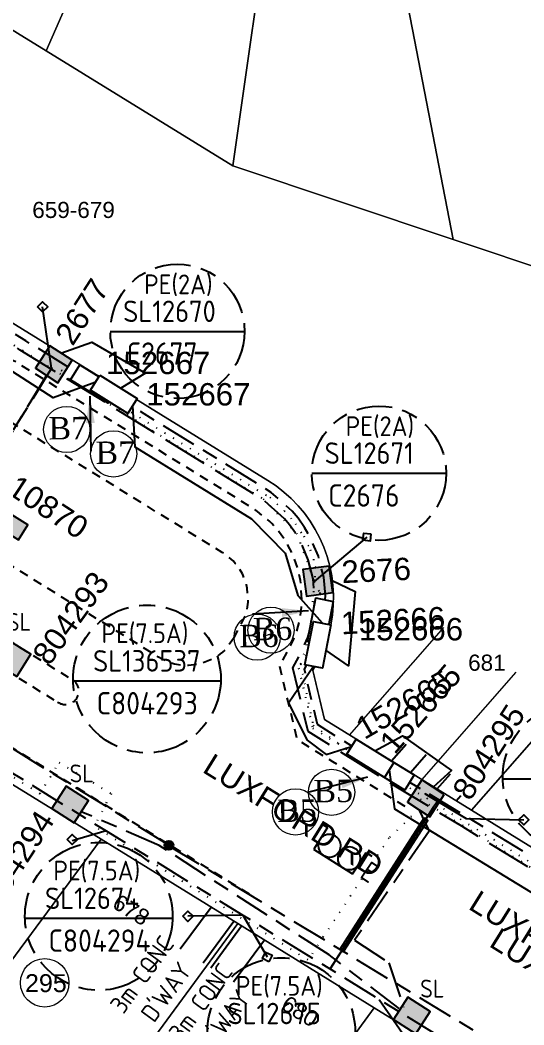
# Model space of a CAD drawing. Header units: metres. Extents: x 298351 to 299301, y 6265099 to 6266102.
# Drawn here: x 298757.7 to 298813.9, y 6265603.9 to 6265716.1 of the extents above; entities that cross this region are included whole.
import ezdxf
from ezdxf.enums import TextEntityAlignment as Align

# ---------------------------------------------------------------- set-up
doc = ezdxf.new("R2010")
doc.units = ezdxf.units.M
for name, pattern in [('Cable Exist UG', [8.2, 4, -1.2, 1.8, -1.2]), ('Cable Remove', [2, 0, -2]), ('IE Trench LV', [6.5, 5, -1.5]), ('IECLCHAINA', [8.2, 4, -1.2, 1.8, -1.2]), ('IECLDOTA', [1.8, 1, -0.8])]:
    doc.linetypes.add(name, pattern=pattern)
doc.layers.get('0').update_dxf_attribs({"color": 6})
doc.layers.add('Cadastre Land Parcels_SP_EXT', color=9, linetype='Continuous', lineweight=5)
doc.layers.add('Cadastre Roads_SP_EXT', color=9, linetype='Continuous', lineweight=5)
for name, color, linetype in [('Equip_HV_EXT', 7, 'Continuous'), ('Equip_LV_NEW', 2, 'Continuous'), ('Mains_HV_EXT', 7, 'Continuous'), ('Mains_LV_EXT', 7, 'Continuous'), ('Mains_LV_New_T8', 2, 'Continuous'), ('Mains_LV_NEW_T84', 2, 'Continuous'), ('Mains_SL_EXT', 7, 'Continuous'), ('Notes_LV_MISC', 7, 'Continuous'), ('NOTES_SL_EXT', 7, 'Continuous'), ('Notes_SL_MISC', 7, 'Continuous'), ('Notes_SP_EXT', 7, 'Continuous'), ('Notes_SP_MISC', 7, 'Continuous'), ('Services_SP_EXT', 7, 'Continuous'), ('SupportsUG_SP_LV_EXT', 7, 'Continuous'), ('SupportsUG_SP_LV_SL_EXT', 7, 'Continuous'), ('Trench_SP_NEW', 2, 'Continuous'), ('UG_Details_SP_MISC', 7, 'Continuous')]:
    doc.layers.add(name, color=color, linetype=linetype)
doc.layers.add('Features_HIDE', color=1, linetype='Continuous', plot=False)
doc.layers.get('0').freeze()
doc.layers.get('Features_HIDE').off()
doc.styles.add('COLUMN_LABEL', font='arial.ttf')
doc.styles.add('iecARIAL', font='arial.ttf', dxfattribs={"height": 2})
doc.styles.add('iecISOCP', font='isocp.shx')
doc.styles.add('iecNAME', font='times.ttf')
doc.styles.add('iecRoadName', font='arial.ttf', dxfattribs={"height": 3.5})
doc.styles.add('POLE_LABEL', font='arial.ttf')
doc.styles.get("Standard").update_dxf_attribs({"font": 'arial.ttf'})
doc.linetypes.add('IECLCABS1', pattern='A,7,-0.5,["/",Standard,S=1.5,R=0,X=0.2,Y=-0.7],-1.8', length=9.3)
doc.linetypes.add('IECLCABX1', pattern='A,7,-0.25,["x",Standard,S=2,R=0,X=0.2,Y=-0.8],-2.1', length=9.35)
doc.dimstyles.new('UGT1', dxfattribs={"dimtxt": 2.5, "dimasz": 2, "dimexe": 1.25, "dimexo": 0.625, "dimgap": 1, "dimtad": 1, "dimjust": 1, "dimlfac": 1000, "dimtxsty": 'iecISOCP', "dimblk1": 'M05', "dimblk2": 'NONE', "dimsah": 1, "dimcen": 0, "dimse1": 1, "dimse2": 1, "dimadec": 0, "dimazin": 0, "dimtfac": 1, "dimtmove": 0, "dimatfit": 3, "dimfxl": 1, "dimarcsym": 0})

# ---------------------------------------------------------------- blocks, each defined once
blk = doc.blocks.new('COLUMN_EXT')
blk.add_hatch(color=256).paths.add_polyline_path([(-1.49, 1.48), (-1.49, -1.49), (1.48, -1.49), (1.48, 1.48)])
blk.add_lwpolyline([(-1.49, -1.49), (1.48, -1.49), (1.48, 1.48), (-1.49, 1.48)], close=True)
for tag, height, style, flags, p in [('ASSET_NUM', 2.5, 'COLUMN_LABEL', 8, (2, 2)), ('STRUCTURE_PLANT_NUMBER', 0.2, 'POLE_LABEL', 9, (1.81, 0.03)), ('STREET_CODE', 0.2, 'COLUMN_LABEL', 9, (1.81, -0.2))]:
    blk.add_attdef(tag, text='', height=height, dxfattribs=dict(style=style, flags=flags)).set_placement(p, align=Align.MIDDLE_LEFT)
at = {"flags": 9}
for tag, p in [('COLUMN_TYPE', (1.81, -0.4)), ('OWNED_BY', (1.81, -0.6)), ('STATE', (1.81, -0.8)), ('USAGE', (1.81, -1)), ('LEGEND', (1.81, -1.2)), ('STREETNAME', (1.81, -1.6)), ('SUBURB', (1.81, -1.8)), ('LOCATION', (1.81, -1.4)), ('NOTES', (1.81, -2))]:
    blk.add_attdef(tag, text='', height=0.2, dxfattribs=at).set_placement(p, align=Align.MIDDLE_LEFT)
at = {"flags": 1}
blk.add_attdef('Z', (1.81, -2.35), '', height=0.2, dxfattribs=at)
blk = doc.blocks.new('PILLAR_EXT')
blk.add_hatch(color=256).paths.add_polyline_path([(-2.475, 0.99), (-2.475, -0.99), (2.475, -0.99), (2.475, 0.99)])
blk.add_lwpolyline([(-2.475, -0.99), (2.475, -0.99), (2.475, 0.99), (-2.475, 0.99)], close=True)
at = {"style": 'iecARIAL', "flags": 8}
blk.add_attdef('ASSET_NUM', (1.5, 3.5), '', height=2.5, dxfattribs=at)
for tag, p, flags in [('OWNED_BY', (0, -0.2), 9), ('STATE', (0, -0.4), 9), ('SUPPORT_TYPE', (0, -0.6), 9), ('USAGE', (0, -0.8), 9), ('LEGEND', (0, -1), 9), ('LOCATION', (0, -1.2), 9), ('STREETNAME', (0, -1.8), 9), ('SUBURB', (0, -2), 1), ('NOTES', (0, -1.4), 9), ('PARENT', (0, -1.6), 9)]:
    blk.add_attdef(tag, p, '', height=0.2, dxfattribs=dict(flags=flags))
blk = doc.blocks.new('CCP_EXT')
at = {"flags": 9}
for tag, p in [('STATE', (0, -1.8)), ('LEGEND', (0, -1.4)), ('LIFE_SUPPORT', (0, -1.6)), ('NOTES', (0, -2))]:
    blk.add_attdef(tag, text='', height=0.2, dxfattribs=at).set_placement(p, align=Align.MIDDLE_LEFT)
blk.add_wipeout([(0, 0.57), (0.57, 0), (0, -0.57), (-0.57, 0)])
blk.add_lwpolyline([(-0.57, 0), (0, 0.57), (0.57, 0), (0, -0.57), (-0.57, 0)])
at = {"flags": 1}
blk.add_attdef('Z', (0, 0), '', height=0.2, dxfattribs=at)
at = {"flags": 9}
for tag, p in [('CCP_TYPE', (0, 0)), ('CONSTRUCTED_VOLTAGE', (0, -0.2)), ('OPERATING_VOLTAGE', (0, -0.6)), ('ORIENTATION', (0, -0.8)), ('OWNED_BY', (0, -1)), ('NO_PHASES', (0, -0.4)), ('USAGE', (0, -1.2))]:
    blk.add_attdef(tag, text='', height=0.2, dxfattribs=at).set_placement(p, align=Align.MIDDLE_LEFT)
blk = doc.blocks.new('CONNECTOR_NODE_EXT')
h = blk.add_hatch(color=256)
edge = h.paths.add_edge_path()
edge.add_arc((0, 0), 0.5, 0, 360)
blk.add_circle((0, 0), 0.5)
at = {"flags": 1}
blk.add_attdef('Z', (0, 0), '', height=0.2, dxfattribs=at)
at = {"flags": 9}
for tag, p in [('CONNECTOR_TYPE', (0, 0)), ('CONSTRUCTED_VOLTAGE', (0, -0.2)), ('OPERATING_VOLTAGE', (0, -0.6)), ('ORIENTATION', (0, -0.8)), ('SUBTYPE', (0, -1)), ('NO_PHASES', (0, -0.4)), ('USAGE', (0, -1.2)), ('NOTES', (0, -1.4))]:
    blk.add_attdef(tag, text='', height=0.2, dxfattribs=at).set_placement(p, align=Align.MIDDLE_LEFT)
blk = doc.blocks.new('d2212')
at = {"layer": 'Notes_SP_EXT', "color": 1}
for p, q in [((298851.946, 6265873.521), (298851.942, 6265874.293)), ((298851.943, 6265874.293), (298852.443, 6265874.295)), ((298848.042, 6265874.283), (298848.502, 6265874.285)), ((298848.507, 6265874.285), (298848.511, 6265872.388)), ((298851.951, 6265872.396), (298851.946, 6265873.521)), ((298848.511, 6265872.384), (298851.951, 6265872.392))]:
    blk.add_line(p, q, dxfattribs=at)
for points in [[(298848.522, 6265873.233, 1), (298850.21, 6265873.23, 1)], [(298850.257, 6265873.233, 1), (298851.944, 6265873.23, 1)]]:
    blk.add_lwpolyline(points, format="xyb", close=True, dxfattribs=at)
at = {"layer": 'Notes_SP_MISC', "linetype": 'Continuous', "insert": (298852.94, 6265873.193), "char_height": 1.5, "width": 1.93709, "attachment_point": 5, "rotation": 358.65917, "style": 'iecISOCP'}
blk.add_mtext('E', dxfattribs=at)
blk = doc.blocks.new('PILLAR_NEW')
for tag, height, flags, p in [('ASSET_NUM', 2.5, 8, (2, 4)), ('STREET_CODE', 0.2, 9, (1.5, 2)), ('OWNED_BY', 0.2, 9, (1.5, 1.8))]:
    blk.add_attdef(tag, text='', height=height, dxfattribs=dict(flags=flags)).set_placement(p, align=Align.MIDDLE_LEFT)
blk.add_wipeout([(-2.47, 0.99), (2.47, 0.99), (2.47, -0.99), (-2.47, -0.99)])
at = {"lineweight": -3}
blk.add_lwpolyline([(-2.47, 0.99), (2.47, 0.99), (2.47, -0.99), (-2.47, -0.99)], close=True, dxfattribs=at)
for tag, flags, p in [('OPERATED_BY', 9, (1.5, 1.6)), ('STATE', 9, (1.5, 1.2)), ('MAINTAINED_BY', 9, (1.5, 1.4)), ('SUPPORT_TYPE', 9, (1.5, 1)), ('SUBURB', 9, (1.5, 0.2)), ('STREETNAME', 9, (1.5, 0)), ('USAGE', 9, (1.5, 0.8)), ('LEGEND', 9, (1.5, 0.6)), ('PARENT', 9, (1.5, 0.4)), ('Z', 1, (1.5, -0.6)), ('LOCATION', 9, (1.5, -0.2)), ('NOTES', 9, (1.5, -0.4))]:
    blk.add_attdef(tag, text='', height=0.2, dxfattribs=dict(flags=flags)).set_placement(p, align=Align.MIDDLE_LEFT)
blk = doc.blocks.new('_None')
blk = doc.blocks.new('M05')
blk.add_hatch(color=256).paths.add_polyline_path([(-2, 0), (-0.701, -0.75), (-0.701, 0.75)])
at = {"color": 1}
blk.add_lwpolyline([(-0.701, 0.75), (-0.701, -0.75), (-2, 0)], close=True, dxfattribs=at)

msp = doc.modelspace()

# ---------------------------------------------------------------- linework, layer by layer
at = {"layer": 'Cadastre Land Parcels_SP_EXT', "linetype": 'Continuous'}
for points in [[(298772.04, 6265738.83), (298755.02, 6265749.33), (298743.53, 6265723.2), (298760.55, 6265712.7), (298772.04, 6265738.83)], [(298785.83, 6265730.87), (298784.31, 6265731.51), (298782.83, 6265732.24), (298781.4, 6265733.06), (298772.04, 6265738.83), (298760.55, 6265712.7), (298781.41, 6265699.84), (298785.83, 6265730.87)], [(298827.31, 6265703.51), (298810.5, 6265733.83), (298809.32, 6265733.06), (298808.09, 6265732.35), (298806.84, 6265731.71), (298805.54, 6265731.13), (298804.23, 6265730.62), (298802.88, 6265730.19), (298801.52, 6265729.82), (298800.13, 6265729.54), (298798.74, 6265729.31), (298806.04, 6265691.61), (298817.61, 6265687.76), (298827.31, 6265703.51)], [(298798.74, 6265729.31), (298797.29, 6265729.17), (298795.83, 6265729.11), (298794.37, 6265729.12), (298792.91, 6265729.22), (298791.46, 6265729.39), (298790.03, 6265729.64), (298788.61, 6265729.98), (298787.21, 6265730.38), (298785.83, 6265730.87), (298781.41, 6265699.84), (298806.04, 6265691.61), (298798.74, 6265729.31)], [(298825.52, 6265617.13), (298842.59, 6265644.79), (298829.82, 6265652.66), (298808.07, 6265627.89), (298825.52, 6265617.13)], [(298766.69, 6265624.64), (298751.32, 6265634.11), (298732.69, 6265608.89), (298748.04, 6265599.43), (298766.69, 6265624.64)], [(298781.96, 6265615.22), (298766.69, 6265624.64), (298748.04, 6265599.43), (298763.43, 6265589.99), (298781.96, 6265615.22)], [(298797.2, 6265605.82), (298781.96, 6265615.22), (298763.43, 6265589.99), (298778.72, 6265580.54), (298797.2, 6265605.82)], [(298805.75, 6265587.01), (298812.72, 6265596.25), (298797.2, 6265605.82), (298778.72, 6265580.54), (298779.54, 6265579.98), (298794.05, 6265571.14), (298805.75, 6265587.01)]]:
    msp.add_lwpolyline(points, close=True, dxfattribs=at)
for points in [[(298817.61, 6265687.76), (298806.04, 6265691.61), (298781.41, 6265699.84), (298760.55, 6265712.7), (298743.53, 6265723.2)], [(298732.22, 6265697.41), (298785.31, 6265664.7), (298786.25, 6265664.09), (298787.12, 6265663.41), (298787.94, 6265662.68), (298788.7, 6265661.89), (298789.41, 6265661.05), (298790.05, 6265660.15), (298790.63, 6265659.22), (298791.14, 6265658.25), (298791.58, 6265657.24), (298791.95, 6265656.2), (298792.24, 6265655.14), (298792.46, 6265654.06), (298792.59, 6265652.97), (298792.65, 6265651.88), (298792.63, 6265650.78), (298792.54, 6265649.68), (298792.36, 6265648.6), (298792.11, 6265647.53), (298791.78, 6265646.48), (298791.38, 6265645.45), (298790.91, 6265644.46), (298790.36, 6265643.5), (298791.67, 6265638), (298808.07, 6265627.89), (298829.82, 6265652.66)]]:
    msp.add_lwpolyline(points, dxfattribs=at)
at = {"layer": 'Cadastre Land Parcels_SP_EXT'}
msp.add_circle((298760.4, 6265608.61), 2.71, dxfattribs=at)
at = {"layer": 'Mains_LV_EXT', "linetype": 'Cable Remove', "ltscale": 0.5}
for points in [[(298761.16, 6265677.24), (298784.8, 6265662.65), (298788.54, 6265658.8), (298790.52, 6265653.43)], [(298759.88, 6265629.71), (298718.17, 6265655.58)], [(298790.52, 6265653.43), (298789.99, 6265647.45), (298788.98, 6265644.2), (298790.38, 6265637.37), (298799.56, 6265630.85)]]:
    msp.add_lwpolyline(points, dxfattribs=at)
at = {"layer": 'Mains_SL_EXT', "linetype": 'Cable Exist UG'}
for points in [[(298761.16, 6265677.24), (298752.1, 6265662.55), (298755.88, 6265660.21)], [(298802.19, 6265627.95), (298802.19, 6265627.95), (298803.34, 6265625.55), (298795, 6265613.36), (298798.84, 6265610.85), (298800.49, 6265605.89)]]:
    msp.add_lwpolyline(points, dxfattribs=at)
at = {"layer": 'Mains_SL_EXT', "linetype": 'Cable Remove', "ltscale": 0.5}
for points in [[(298761.16, 6265677.24), (298762.56, 6265676.96), (298784.13, 6265663.66), (298785.54, 6265662.84), (298787.16, 6265661.32), (298788.41, 6265659.87), (298789.33, 6265658.48), (298790.07, 6265656.95), (298790.67, 6265655.1), (298790.52, 6265653.43)], [(298790.52, 6265653.43), (298791.13, 6265652.18), (298791.14, 6265650.86), (298790.89, 6265648.89), (298790.66, 6265647.92), (298790.37, 6265646.97), (298789.58, 6265645.16), (298788.77, 6265643.73), (298790.35, 6265637.05), (298798.8, 6265631.84), (298799.56, 6265630.85)]]:
    msp.add_lwpolyline(points, dxfattribs=at)
at = {"layer": 'Notes_LV_MISC', "linetype": 'Cable Remove', "ltscale": 0.5}
msp.add_lwpolyline([(298759.88, 6265629.71), (298762.01, 6265633.22), (298767.83, 6265629.74), (298765.93, 6265626.09)], dxfattribs=at)
at = {"layer": 'Notes_LV_MISC', "lineweight": 0}
msp.add_circle((298785.68, 6265647.99), 2.58, dxfattribs=at)
at = {"layer": 'Notes_SL_MISC', "color": 7, "linetype": 'Continuous'}
for p, q in [((298767.73, 6265681.36), (298782.73, 6265681.36)), ((298790.24, 6265665.52), (298805.24, 6265665.52)), ((298763.65, 6265642.32), (298780.02, 6265642.32)), ((298811.64, 6265631.37), (298828.01, 6265631.37)), ((298758.27, 6265615.81), (298774.64, 6265615.81))]:
    msp.add_line(p, q, dxfattribs=at)
at = {"layer": 'Notes_SL_MISC', "color": 7, "linetype": 'IECLCHAINA'}
msp.add_circle((298771.82, 6265642.54), 8.25, dxfattribs=at)
at = {"layer": 'Notes_SP_EXT', "color": 7}
for p, q in [((298806.37, 6265628.94), (298806.89, 6265629.54)), ((298778.1, 6265610.82), (298781.54, 6265615.49)), ((298778.95, 6265610.29), (298782.39, 6265614.96))]:
    msp.add_line(p, q, dxfattribs=at)
at = {"layer": 'Notes_SP_EXT', "lineweight": 0}
for centre in [(298768.1, 6265667.67), (298784.14, 6265647.21), (298788.42, 6265627.69)]:
    msp.add_circle(centre, 2.58, dxfattribs=at)
at = {"layer": 'Notes_SP_MISC', "color": 254, "linetype": 'IECLDOTA', "flags": 128}
msp.add_lwpolyline([(298696.23, 6265680.41), (298741.5, 6265652.5), (298761.84, 6265639.96)], dxfattribs=at)
at = {"layer": 'Notes_SP_MISC', "color": 254, "linetype": 'IECLDOTA'}
msp.add_arc((298762.71, 6265641.19), 1.5, 234.6505, 60.4227, dxfattribs=at)
at = {"layer": 'Services_SP_EXT'}
for points in [[(298802.86, 6265629.75), (298804.3, 6265628.88), (298803.8, 6265628.18), (298792.28, 6265610.15)], [(298802.89, 6265629.73), (298804.3, 6265628.88), (298803.8, 6265628.18), (298792.28, 6265610.15)], [(298797.78, 6265606.76), (298801.63, 6265601.16)]]:
    msp.add_lwpolyline(points, dxfattribs=at)
at = {"layer": 'UG_Details_SP_MISC'}
for p, q in [((298802.79, 6265627.04), (298793.36, 6265612.31)), ((298803.19, 6265626.78), (298793.76, 6265612.05)), ((298802.79, 6265627.04), (298802.99, 6265626.91)), ((298803.19, 6265626.78), (298802.99, 6265626.91)), ((298793.36, 6265612.31), (298793.56, 6265612.18)), ((298793.76, 6265612.05), (298793.56, 6265612.18))]:
    msp.add_line(p, q, dxfattribs=at)
at = {"layer": 'UG_Details_SP_MISC', "color": 7, "linetype": 'Cable Exist UG', "flags": 128}
for points in [[(298760.53, 6265676.3), (298752.1, 6265662.55), (298745.36, 6265651.84)], [(298792.28, 6265610.15), (298801.02, 6265623.83)]]:
    msp.add_lwpolyline(points, dxfattribs=at)

# ---------------------------------------------------------------- block references
at = {"layer": 'Equip_HV_EXT'}
msp.add_blockref('CONNECTOR_NODE_EXT', (298774.27, 6265623.97), dxfattribs=at)
at = {"layer": 'Features_HIDE', "color": 7, "linetype": 'Cable Exist UG', "xscale": 1.5, "yscale": 1.5, "zscale": 1.5, "rotation": 327.2536414003613}
msp.add_blockref('d2212', (-5162252.96, -1396984.11), dxfattribs=at)
at = {"layer": 'SupportsUG_SP_LV_EXT'}
ref = msp.add_blockref('PILLAR_EXT', (298755.88, 6265660.21), dxfattribs=dict(at, rotation=328.0448044769512))
ref.add_attrib('ASSET_NUM', '110870', dxfattribs={"layer": '0', "height": 2.5, "rotation": 326.8323, "style": 'iecARIAL'}).set_placement((298755.1, 6265665.46), align=Align.MIDDLE_LEFT)
at = {"layer": 'SupportsUG_SP_LV_SL_EXT'}
ref = msp.add_blockref('COLUMN_EXT', (298761.41, 6265677.68), dxfattribs=dict(at, rotation=147.1553646227578))
ref.add_attrib('ASSET_NUM', '2677', dxfattribs={"layer": '0', "height": 2.5, "rotation": 57.2644, "style": 'COLUMN_LABEL'}).set_placement((298762.47, 6265680.29), align=Align.MIDDLE_LEFT)
ref = msp.add_blockref('COLUMN_EXT', (298790.91, 6265653.48), dxfattribs=dict(at, rotation=97.75949081066622))
ref.add_attrib('ASSET_NUM', '2676', dxfattribs={"layer": '0', "height": 2.5, "rotation": 2.8662, "style": 'COLUMN_LABEL'}).set_placement((298793.49, 6265655.73), align=Align.TOP_LEFT)
ref = msp.add_blockref('COLUMN_EXT', (298756.8, 6265644.85), dxfattribs=dict(at, rotation=58.1915216260453))
ref.add_attrib('ASSET_NUM', '804293', dxfattribs={"layer": '0', "height": 2.5, "rotation": 53.989, "style": 'COLUMN_LABEL'}).set_placement((298758.87, 6265645.38), align=Align.TOP_LEFT)
ref = msp.add_blockref('COLUMN_EXT', (298802.98, 6265629.21), dxfattribs=dict(at, rotation=147.1673694499788))
ref.add_attrib('ASSET_NUM', '804295', dxfattribs={"layer": '0', "height": 2.5, "rotation": 57.2757, "style": 'COLUMN_LABEL'}).set_placement((298806.85, 6265629.48), align=Align.MIDDLE_LEFT)
ref = msp.add_blockref('COLUMN_EXT', (298763.24, 6265628.51), dxfattribs=dict(at, rotation=327.1410794597795))
ref.add_attrib('ASSET_NUM', '804294', dxfattribs={"layer": '0', "height": 2.5, "rotation": 56.8685, "style": 'COLUMN_LABEL'}).set_placement((298760.56, 6265627.42), align=Align.MIDDLE_RIGHT)
ref = msp.add_blockref('COLUMN_EXT', (298801.41, 6265604.97), dxfattribs=dict(at, rotation=327.1410794416843))
ref.add_attrib('ASSET_NUM', '804296', dxfattribs={"layer": '0', "height": 2.5, "rotation": 57.6298, "style": 'COLUMN_LABEL'}).set_placement((298798.98, 6265601.97), align=Align.MIDDLE_RIGHT)

# ---------------------------------------------------------------- texts
at = {"layer": 'Cadastre Land Parcels_SP_EXT'}
for s, height, p in [('659-679', 1.8, (298759.01, 6265694.02)), ('681', 1.8, (298807.7, 6265643.46)), ('295', 2, (298758.2, 6265607.57))]:
    msp.add_text(s, height=height, dxfattribs=at).set_placement(p)
for s, p in [('678', (298767.81, 6265617.09)), ('680', (298786.66, 6265605.77))]:
    msp.add_text(s, height=1.8, rotation=328.3, dxfattribs=at).set_placement(p)
at = {"layer": 'Cadastre Roads_SP_EXT', "color": 1}
msp.add_text('LUXFORD RD', height=2.5, rotation=328.142, dxfattribs=at).set_placement((298809.91, 6265612.75))
at = {"layer": 'Notes_LV_MISC', "style": 'iecNAME'}
msp.add_text('B6', height=2.5, rotation=0.5671, dxfattribs=at).set_placement((298783.66, 6265646.86))
at = {"layer": 'Notes_LV_MISC', "color": 1}
msp.add_text('LUXFORD RD', height=2.5, rotation=328.142, dxfattribs=at).set_placement((298807.6, 6265616.93))
at = {"layer": 'NOTES_SL_EXT', "char_height": 2.2, "width": 5.0547, "attachment_point": 1, "style": 'iecRoadName'}
for s, insert in [('{\\Fisocp|c0;PE(2A)}', (298771.51, 6265687.71)), ('{\\Fisocp|c0;PE(2A)}', (298794.02, 6265671.87)), ('{\\Fisocp|c0;PE(7.5A)}', (298766.75, 6265648.75)), ('{\\Fisocp|c0;PE(7.5A)}', (298761.37, 6265622.24)), ('{\\Fisocp|c0;PE(7.5A)}', (298781.76, 6265609.37))]:
    msp.add_mtext(s, dxfattribs=dict(at, insert=insert))
at = {"layer": 'Notes_SL_MISC', "width": 13.6426, "attachment_point": 1, "style": 'iecRoadName'}
for s, insert, char_height in [('{\\Fisocp|c0;SL12670}', (298769.16, 6265684.8), 2.4), ('{\\Fisocp|c0;SL12671}', (298791.67, 6265668.96), 2.4), ('{\\Fisocp|c0;C2676}', (298792.07, 6265664.28), 2.5), ('{\\Fisocp|c0;SL136537}', (298765.8, 6265645.76), 2.4), ('{\\Fisocp|c0;C804293}', (298766.2, 6265641.08), 2.5), ('{\\Fisocp|c0;SL12674}', (298760.43, 6265619.25), 2.4), ('{\\Fisocp|c0;C804294}', (298760.82, 6265614.57), 2.5), ('{\\Fisocp|c0;SL12675}', (298780.81, 6265606.38), 2.4)]:
    msp.add_mtext(s, dxfattribs=dict(at, insert=insert, char_height=char_height))
at = {"layer": 'Notes_SP_EXT', "style": 'iecNAME'}
for s, p in [('B7', (298766.09, 6265666.55)), ('B6', (298782.13, 6265646.08)), ('B5', (298786.4, 6265626.56))]:
    msp.add_text(s, height=2.5, rotation=0.5671, dxfattribs=at).set_placement(p)
at = {"layer": 'Notes_SP_EXT', "lineweight": 0, "char_height": 2, "width": 9.0423, "attachment_point": 5, "style": 'iecISOCP'}
for insert in [(298757.53, 6265648.92), (298764.54, 6265631.99), (298803.7, 6265607.96)]:
    msp.add_mtext('SL', dxfattribs=dict(at, insert=insert))
at = {"layer": 'Notes_SP_EXT', "lineweight": 0, "char_height": 2, "width": 15.0675, "attachment_point": 5, "rotation": 53.8084, "style": 'iecISOCP'}
for insert in [(298772.62, 6265608.57), (298779.17, 6265605.48)]:
    msp.add_mtext("3m CONC D'WAY", dxfattribs=dict(at, insert=insert))

# ---------------------------------------------------------------- next in the draw order: block references
at = {"layer": 'Services_SP_EXT'}
for p in [(298760.17, 6265684.1), (298813.91, 6265626.81), (298763.48, 6265624.61), (298776.4, 6265616.04)]:
    msp.add_blockref('CCP_EXT', p, dxfattribs=at)
for p, rotation in [((298796.39, 6265658.38), 218.2544203671229), ((298785.26, 6265611.5), 108.6552290679671)]:
    msp.add_blockref('CCP_EXT', p, dxfattribs=dict(at, rotation=rotation))

# ---------------------------------------------------------------- next in the draw order: linework, layer by layer
at = {"layer": 'Cadastre Roads_SP_EXT', "linetype": 'Continuous'}
for points in [[(298825.52, 6265617.13), (298808.07, 6265627.89), (298791.67, 6265638), (298790.36, 6265643.51), (298790.91, 6265644.46), (298791.38, 6265645.45), (298791.78, 6265646.48), (298792.11, 6265647.53), (298792.36, 6265648.6), (298792.54, 6265649.68), (298792.63, 6265650.78), (298792.65, 6265651.88), (298792.59, 6265652.97), (298792.46, 6265654.06), (298792.24, 6265655.14), (298791.95, 6265656.2), (298791.58, 6265657.24), (298791.14, 6265658.25), (298790.63, 6265659.22), (298790.05, 6265660.15), (298789.41, 6265661.05), (298788.7, 6265661.89), (298787.94, 6265662.68), (298787.12, 6265663.41), (298786.25, 6265664.09), (298785.31, 6265664.7), (298732.22, 6265697.41)], [(298688.62, 6265672.78), (298700.62, 6265665.37), (298720.67, 6265653.01), (298735.99, 6265643.56), (298751.32, 6265634.11), (298766.69, 6265624.64), (298781.96, 6265615.22), (298797.2, 6265605.82), (298812.72, 6265596.25), (298827.89, 6265586.89)]]:
    msp.add_lwpolyline(points, dxfattribs=at)
at = {"layer": 'Mains_HV_EXT', "linetype": 'Cable Exist UG'}
for points in [[(298774.27, 6265623.97), (298691.92, 6265674.86), (298641.3, 6265705.72), (298637.84, 6265702.2)], [(298774.2, 6265623.96), (298854.15, 6265575.54)]]:
    msp.add_lwpolyline(points, dxfattribs=at)
at = {"layer": 'Mains_LV_EXT', "linetype": 'Cable Remove', "ltscale": 0.5}
for points in [[(298720.19, 6265697.1), (298723.89, 6265697.74), (298727.68, 6265697.27), (298730.74, 6265695.98), (298761.16, 6265677.24)], [(298799.56, 6265630.85), (298846.08, 6265602.12), (298847.39, 6265601.21)], [(298802.17, 6265627.96), (298802.17, 6265627.96), (298798.84, 6265624.76), (298789.81, 6265611.16), (298765.93, 6265626.09)]]:
    msp.add_lwpolyline(points, dxfattribs=at)
at = {"layer": 'Mains_SL_EXT', "linetype": 'Cable Remove', "ltscale": 0.5}
msp.add_lwpolyline([(298799.56, 6265630.85), (298801.19, 6265630.37), (298847.99, 6265601.52), (298849.78, 6265600.41)], dxfattribs=at)
at = {"layer": 'Mains_SL_EXT', "linetype": 'Cable Exist UG'}
msp.add_lwpolyline([(298800, 6265605.75), (298792.16, 6265611.72), (298773.18, 6265623.95), (298764.48, 6265627.71)], dxfattribs=at)
at = {"layer": 'Notes_SL_MISC', "color": 7, "linetype": 'IECLCHAINA'}
for centre, radius in [((298797.74, 6265665.52), 7.5), ((298819.82, 6265631.59), 8.25), ((298766.44, 6265616.03), 8.25), ((298786.83, 6265603.16), 8.25)]:
    msp.add_circle(centre, radius, dxfattribs=at)
at = {"layer": 'Notes_SP_EXT', "color": 7}
for p, q in [((298775.55, 6265612.39), (298778.99, 6265617.06)), ((298781.5, 6265608.72), (298784.94, 6265613.39))]:
    msp.add_line(p, q, dxfattribs=at)
at = {"layer": 'Services_SP_EXT'}
for points in [[(298761.16, 6265677.24), (298760.17, 6265684.1)], [(298796.39, 6265658.38), (298790.52, 6265653.43)], [(298802.89, 6265629.73), (298802.89, 6265629.73), (298802.89, 6265629.73), (298807.49, 6265626.95), (298813.91, 6265626.81)], [(298767.26, 6265625.58), (298763.48, 6265624.48)], [(298782.54, 6265616.16), (298776.4, 6265616.04)], [(298782.54, 6265616.16), (298785.26, 6265611.5)]]:
    msp.add_lwpolyline(points, dxfattribs=at)
at = {"layer": 'Trench_SP_NEW', "color": 4, "linetype": 'IE Trench LV', "flags": 128}
msp.add_lwpolyline([(298902.19, 6265582.34), (298898.49, 6265582.9), (298896.29, 6265583.1), (298890.73, 6265583.82), (298888.12, 6265584.2), (298885.49, 6265584.65), (298882.87, 6265585.19), (298880.28, 6265585.8), (298877.7, 6265586.49), (298876.37, 6265586.89), (298873.75, 6265587.72), (298869.87, 6265589.11), (298867.29, 6265590.15), (298863.54, 6265591.84), (298861.07, 6265593.07), (298858.63, 6265594.37), (298855.07, 6265596.45), (298852.66, 6265598), (298840.88, 6265605.19), (298839.32, 6265606.16), (298831.87, 6265610.75), (298824.42, 6265615.34), (298815.69, 6265620.72), (298806.98, 6265626.1), (298799.49, 6265630.61), (298789.83, 6265636.68), (298788.13, 6265643.8), (298789.16, 6265645.69), (298789.8, 6265647.18), (298790.18, 6265648.52), (298790.49, 6265650.44), (298790.55, 6265651.82), (298790.38, 6265653.71), (298789.84, 6265655.85), (298789.01, 6265657.79), (298788.41, 6265658.81), (298787.74, 6265659.76), (298787.19, 6265660.43), (298784.97, 6265662.41), (298784.19, 6265662.92), (298757.67, 6265679.27), (298729.81, 6265696.36), (298728.57, 6265696.88), (298728.14, 6265697.05), (298725.74, 6265697.54), (298724.9, 6265697.62), (298722.61, 6265697.54), (298720.57, 6265697.14), (298719.64, 6265696.85)], dxfattribs=at)
at = {"layer": 'UG_Details_SP_MISC', "color": 7, "linetype": 'Cable Exist UG', "flags": 128}
for points in [[(298902.37, 6265583.53), (298898.63, 6265584.09), (298896.42, 6265584.29), (298890.89, 6265585.01), (298888.3, 6265585.38), (298885.72, 6265585.83), (298883.13, 6265586.36), (298880.57, 6265586.97), (298878.03, 6265587.65), (298876.72, 6265588.04), (298874.13, 6265588.86), (298870.3, 6265590.23), (298867.77, 6265591.25), (298864.06, 6265592.93), (298861.62, 6265594.14), (298859.22, 6265595.42), (298855.69, 6265597.47), (298853.29, 6265599.02), (298841.51, 6265606.22), (298839.95, 6265607.18), (298832.5, 6265611.77), (298825.05, 6265616.36), (298816.32, 6265621.74), (298807.6, 6265627.12), (298800.11, 6265631.64), (298790.88, 6265637.44), (298789.41, 6265643.63), (298790.24, 6265645.16), (298790.93, 6265646.78), (298791.36, 6265648.26), (298791.69, 6265650.32), (298791.75, 6265651.85), (298791.57, 6265653.91), (298790.98, 6265656.24), (298790.08, 6265658.33), (298789.42, 6265659.46), (298788.7, 6265660.5), (298788.05, 6265661.27), (298785.7, 6265663.37), (298784.83, 6265663.93), (298758.3, 6265680.29), (298730.36, 6265697.43), (298729.02, 6265697.99), (298728.48, 6265698.2), (298725.92, 6265698.73), (298724.93, 6265698.82), (298722.47, 6265698.73), (298720.28, 6265698.31), (298719.28, 6265697.99)], [(298689.2, 6265673.71), (298701.18, 6265666.32), (298721.25, 6265653.95), (298736.49, 6265644.55), (298751.9, 6265635.05), (298767.26, 6265625.58), (298782.54, 6265616.16), (298797.78, 6265606.76), (298813.3, 6265597.18), (298828.46, 6265587.82), (298843.81, 6265578.35), (298848.95, 6265575.37), (298850.14, 6265574.73), (298851.35, 6265574.1), (298854.23, 6265572.67)]]:
    msp.add_lwpolyline(points, dxfattribs=at)

# ---------------------------------------------------------------- next in the draw order: block references
at = {"layer": 'Trench_SP_NEW'}
ref = msp.add_blockref('PILLAR_NEW', (298765.92, 6265675.48), dxfattribs=dict(at, rotation=328.2357520521709))
ref.add_attrib('ASSET_NUM', '152667', dxfattribs={"height": 2.5}).set_placement((298767.25, 6265677.83), align=Align.MIDDLE_LEFT)
ref = msp.add_blockref('PILLAR_NEW', (298791.19, 6265648.97), dxfattribs=dict(at, rotation=258.9291884273917))
ref.add_attrib('ASSET_NUM', '152666', dxfattribs={"height": 2.5, "rotation": 3}).set_placement((298793.49, 6265648.76), align=Align.MIDDLE_LEFT)
ref = msp.add_blockref('PILLAR_NEW', (298799.06, 6265632.27), dxfattribs=dict(at, rotation=328.3971944664831))
ref.add_attrib('ASSET_NUM', '152665', dxfattribs={"height": 2.5, "rotation": 49}).set_placement((298798.55, 6265634.82), align=Align.MIDDLE_LEFT)

# ---------------------------------------------------------------- next in the draw order: linework, layer by layer
at = {"layer": 'Cadastre Land Parcels_SP_EXT', "linetype": 'Continuous'}
for p, q in [((298794.44, 6265636.26), (298804.99, 6265648.28)), ((298802.52, 6265631.27), (298813.08, 6265643.3))]:
    msp.add_line(p, q, dxfattribs=at)
at = {"layer": 'Notes_SP_EXT', "color": 7}
for p, q in [((298799.14, 6265633.4), (298800.77, 6265635.26)), ((298801.26, 6265632.09), (298803.03, 6265634.11)), ((298804.25, 6265630.26), (298805.72, 6265631.94))]:
    msp.add_line(p, q, dxfattribs=at)
at = {"layer": 'Notes_SP_MISC', "color": 254, "linetype": 'IECLDOTA', "flags": 128}
for points in [[(298800.68, 6265628.29), (298792.6, 6265633.28), (298788.61, 6265635.74), (298786.66, 6265643.97), (298788.19, 6265646.91), (298788.48, 6265647.64), (298788.73, 6265648.45), (298788.92, 6265649.23), (298789.1, 6265650.55), (298789.14, 6265651.36), (298788.98, 6265653.55), (298788.73, 6265654.7), (298788.12, 6265656.4), (298787.79, 6265657.09), (298787.14, 6265658.2), (298786.36, 6265659.24), (298785.76, 6265659.9), (298785.56, 6265660.11), (298784.18, 6265661.26), (298783.44, 6265661.74), (298756.93, 6265678.08), (298730.01, 6265694.66), (298728.47, 6265695.4), (298726.83, 6265695.92), (298725.67, 6265696.13), (298723.41, 6265696.2), (298722.67, 6265696.14), (298721.4, 6265695.91), (298720.22, 6265695.56), (298718.62, 6265694.86), (298717.11, 6265693.93), (298716.65, 6265693.58), (298716.22, 6265693.21), (298715.29, 6265692.28), (298714.46, 6265691.26), (298713.18, 6265689.34), (298704.93, 6265687.38), (298682.82, 6265701)], [(298781.51, 6265647.08), (298782.73, 6265649.41), (298782.82, 6265649.63), (298782.94, 6265650.03), (298783.01, 6265650.33), (298783.12, 6265651.11), (298783.13, 6265651.3), (298783.03, 6265652.68), (298782.95, 6265653.04), (298782.58, 6265654.09), (298782.49, 6265654.27), (298782.14, 6265654.86), (298781.73, 6265655.41), (298781.44, 6265655.73), (298780.62, 6265656.42), (298780.24, 6265656.66), (298753.78, 6265672.97), (298727.13, 6265689.39), (298726.26, 6265689.81), (298725.38, 6265690.08), (298725.03, 6265690.15), (298723.58, 6265690.19), (298723.46, 6265690.18), (298722.78, 6265690.07), (298722.29, 6265689.92), (298721.42, 6265689.54), (298720.51, 6265688.98), (298720.39, 6265688.89), (298720.29, 6265688.8), (298719.76, 6265688.26), (298719.53, 6265687.98)], [(298697.84, 6265682.95), (298743.08, 6265655.05), (298763.45, 6265642.49)], [(298690.46, 6265675.75), (298737.83, 6265646.54), (298768.52, 6265627.62), (298783.8, 6265618.2)], [(298781.59, 6265647.19), (298780.72, 6265646), (298780.56, 6265645.81), (298780.26, 6265645.52), (298780.02, 6265645.33), (298779.37, 6265644.88), (298779.21, 6265644.79), (298777.93, 6265644.26), (298777.57, 6265644.17), (298776.46, 6265644.04), (298776.27, 6265644.03), (298775.58, 6265644.08), (298774.91, 6265644.21), (298774.49, 6265644.32), (298773.51, 6265644.75), (298773.12, 6265644.98), (298746.71, 6265661.37), (298726.38, 6265673.99)]]:
    msp.add_lwpolyline(points, dxfattribs=at)

# ---------------------------------------------------------------- next in the draw order: texts
at = {"layer": 'Notes_SL_MISC', "insert": (298769.56, 6265680.13), "char_height": 2.5, "width": 13.6426, "attachment_point": 1, "style": 'iecRoadName'}
msp.add_mtext('{\\Fisocp|c0;C2677}', dxfattribs=at)

# ---------------------------------------------------------------- next in the draw order: leaders
at = {"layer": 'Notes_SP_EXT', "lineweight": 0}
for points in [[(298765.45, 6265674.12), (298765.56, 6265667.99)], [(298796.45, 6265631.56), (298789.92, 6265629.88)]]:
    msp.add_leader(points, dimstyle='UGT1', override={"dimasz": 3, "dimgap": 1, "dimtad": 0}, dxfattribs=at)

# ---------------------------------------------------------------- next in the draw order: block references
at = {"layer": 'Equip_LV_NEW'}
ref = msp.add_blockref('PILLAR_NEW', (298768.12, 6265674.33), dxfattribs=dict(at, rotation=328.2357520521709))
ref.add_attrib('ASSET_NUM', '152667', dxfattribs={"height": 2.5}).set_placement((298771.74, 6265674.33), align=Align.MIDDLE_LEFT)
ref = msp.add_blockref('PILLAR_NEW', (298796.77, 6265633.68), dxfattribs=dict(at, rotation=328.3971944664831))
ref.add_attrib('ASSET_NUM', '152665', dxfattribs={"height": 2.5, "rotation": 30}).set_placement((298795.49, 6265636.79), align=Align.MIDDLE_LEFT)

# ---------------------------------------------------------------- next in the draw order: linework, layer by layer
at = {"layer": 'Mains_LV_New_T8', "linetype": 'IECLCABS1', "ltscale": 0.7}
for points in [[(298762.22, 6265678.93), (298765.67, 6265680.14), (298771.65, 6265676.7), (298768.92, 6265675)], [(298797.28, 6265634.52), (298800.38, 6265636.19), (298805.86, 6265632.33), (298803.78, 6265630.46)]]:
    msp.add_lwpolyline(points, dxfattribs=at)
at = {"layer": 'Mains_LV_NEW_T84', "color": 2, "linetype": 'IECLCABX1', "flags": 128}
for points in [[(298766.01, 6265675.63), (298761.36, 6265673.95), (298740.76, 6265687.19), (298740.25, 6265691.3)], [(298798.88, 6265632.38), (298799.48, 6265628.04), (298836.47, 6265605.48), (298840.29, 6265606.84)]]:
    msp.add_lwpolyline(points, dxfattribs=at)
at = {"layer": 'Notes_LV_MISC', "lineweight": 0}
for centre in [(298762.86, 6265670.4), (298792.45, 6265629.88)]:
    msp.add_circle(centre, 2.58, dxfattribs=at)
at = {"layer": 'Notes_SL_MISC', "color": 7, "linetype": 'IECLCHAINA'}
msp.add_circle((298775.23, 6265681.36), 7.5, dxfattribs=at)

# ---------------------------------------------------------------- next in the draw order: block references
at = {"layer": 'Equip_LV_NEW'}
ref = msp.add_blockref('PILLAR_NEW', (298790.92, 6265646.36), dxfattribs=dict(at, rotation=258.9291884273917))
ref.add_attrib('ASSET_NUM', '152666', dxfattribs={"height": 2.5}).set_placement((298795.49, 6265648.1), align=Align.MIDDLE_LEFT)

# ---------------------------------------------------------------- next in the draw order: texts
at = {"layer": 'Notes_LV_MISC', "style": 'iecNAME'}
for s, p in [('B7', (298760.84, 6265669.28)), ('B5', (298790.44, 6265628.76))]:
    msp.add_text(s, height=2.5, rotation=0.5671, dxfattribs=at).set_placement(p)
at = {"layer": 'Notes_SL_MISC', "color": 1}
msp.add_text('LUXFORD RD', height=2.5, rotation=328.142, dxfattribs=at).set_placement((298777.89, 6265632.21))

# ---------------------------------------------------------------- next in the draw order: linework, layer by layer
at = {"layer": 'Mains_LV_New_T8', "linetype": 'IECLCABS1', "ltscale": 0.7}
msp.add_lwpolyline([(298792.53, 6265653.52), (298795.08, 6265652.32), (298794.34, 6265643.99), (298791.81, 6265645.76)], dxfattribs=at)
at = {"layer": 'Mains_LV_NEW_T84', "color": 2, "linetype": 'IECLCABX1', "flags": 128}
for points in [[(298770.22, 6265673.03), (298770.48, 6265668.45), (298783.51, 6265660.41), (298787.25, 6265656.57), (298788.67, 6265651.85), (298791.39, 6265648.79)], [(298790.44, 6265643.93), (298787.63, 6265639.82), (298789.73, 6265635.7), (298791.83, 6265634.09), (298794.66, 6265634.98)]]:
    msp.add_lwpolyline(points, dxfattribs=at)

# ---------------------------------------------------------------- next in the draw order: leaders
at = {"layer": 'Notes_SP_EXT', "lineweight": 0}
msp.add_leader([(298789.88, 6265650.13), (298783.63, 6265649.78)], dimstyle='UGT1', override={"dimasz": 3, "dimgap": 1, "dimtad": 0}, dxfattribs=at)

doc.saveas('drawing.dxf')
